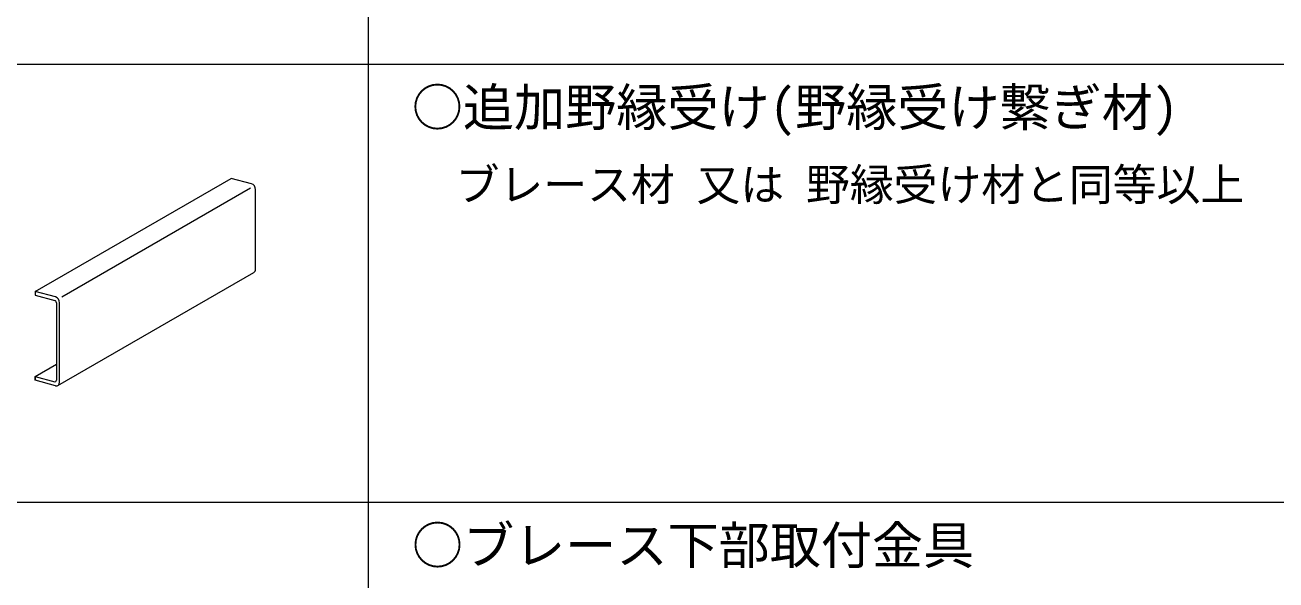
# Model space of a CAD drawing. Units: millimetres on the paper, enlarged 40 times. Extents: x -7800 to 7800, y -5387 to 5300.
# Drawn here: x -3730 to -2017, y 2553 to 3314 of the extents above; entities that cross this region are included whole.
import ezdxf
from ezdxf.enums import TextEntityAlignment as Align

# ---------------------------------------------------------------- set-up
doc = ezdxf.new("R2010")
doc.units = ezdxf.units.MM
doc.header["$LTSCALE"] = 40
doc.layers.add('0-4_ブレース・補強材', color=4, linetype='Continuous', lineweight=9)
doc.layers.add('F-3_野縁', color=7, linetype='Continuous', lineweight=18)
doc.layers.add('0-6_文字', color=7, linetype='Continuous')
doc.styles.add('ＭＳ ゴシック', font='')
doc.styles.get('ＭＳ ゴシック').set_extended_font_data('MS Gothic')

msp = doc.modelspace()

# ---------------------------------------------------------------- linework, layer by layer
at = {"layer": '0-4_ブレース・補強材'}
for p, q in [((-3715.91, 2948.74), (-3447.61, 3103.64)), ((-3419.79, 3096.19), (-3447.61, 3103.64)), ((-3679.54, 2941.52), (-3421.03, 3090.77)), ((-3414.23, 2979.5), (-3414.23, 3088.3)), ((-3684.79, 2820.04), (-3416.5, 2974.95)), ((-3715.91, 2948.74), (-3715.91, 2943.62)), ((-3715.91, 2943.62), (-3689.2, 2936.46)), ((-3686.98, 2933.31), (-3686.98, 2827.07)), ((-3682.52, 2824.59), (-3682.52, 2933.39)), ((-3715.91, 2832.26), (-3686.98, 2848.96)), ((-3715.91, 2832.26), (-3689.2, 2825.1)), ((-3715.91, 2827.14), (-3715.91, 2832.26)), ((-3715.91, 2830.98), (-3715.91, 2827.14)), ((-3688.09, 2819.69), (-3715.91, 2827.14))]:
    msp.add_line(p, q, dxfattribs=at)
msp.add_lwpolyline([(-3688.09, 2941.29), (-3715.91, 2948.74), (-3715.91, 2944.9)], dxfattribs=at)
for centre, major_axis, start_param, end_param in [((-3419.79, 3089.79), (3.1, -6.14), 0.9790195, 2.5498158), ((-3419.79, 2980.99), (3.1, -6.14), 0.0419556, 0.9790195), ((-3689.2, 2933.9), (1.24, -2.46), 0.9790195, 2.5498158), ((-3688.09, 2934.89), (3.1, -6.14), 0.9790195, 2.5498158), ((-3689.2, 2827.66), (1.24, -2.46), 5.6914085, 7.2622048), ((-3688.09, 2826.09), (3.1, -6.14), 5.6914085, 7.2622048)]:
    msp.add_ellipse(centre, major_axis=major_axis, ratio=0.751651, start_param=start_param, end_param=end_param, dxfattribs=at)
at = {"layer": 'F-3_野縁', "color": 4, "lineweight": 9}
for p, q in [((-3260, 5060), (-3260, 2660)), ((-3260, 2660), (-3260, 2060))]:
    msp.add_line(p, q, dxfattribs=at)
at = {"layer": 'F-3_野縁', "color": 3}
for p, q in [((-7640, 3260), (-80, 3260)), ((-7640, 2660), (-80, 2660))]:
    msp.add_line(p, q, dxfattribs=at)

# ---------------------------------------------------------------- texts
at = {"layer": '0-6_文字', "style": 'ＭＳ ゴシック'}
for s, height, p in [('○追加野縁受け(野縁受け繋ぎ材)', 51.32, (-3200.16, 3160)), ('ブレース材 又は 野縁受け材と同等以上', 43.99, (-3140.16, 3060)), ('○ブレース下部取付金具', 51.32, (-3200, 2560))]:
    msp.add_text(s, height=height, dxfattribs=at).set_placement(p, align=Align.BOTTOM_LEFT)

doc.saveas('drawing.dxf')
